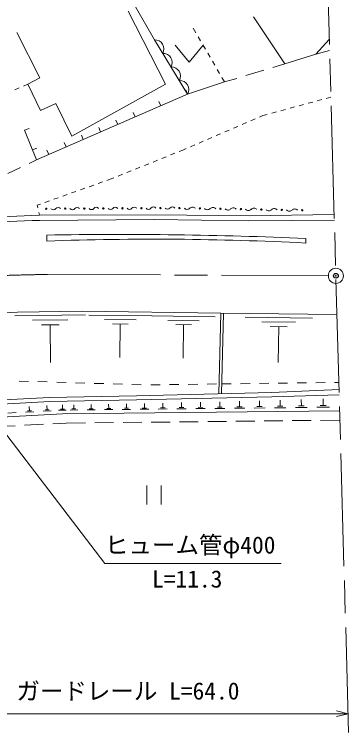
# Model space of a CAD drawing. Units: millimetres, scale not verified. Extents: x 40000 to 680000, y 20000 to 380000.
# Drawn here: x 515306 to 550851, y 242932 to 319318 of the extents above; entities that cross this region are included whole.
import ezdxf
from ezdxf.enums import TextEntityAlignment as Align

# ---------------------------------------------------------------- set-up
doc = ezdxf.new("R2010")
doc.units = ezdxf.units.MM
doc.header["$LTSCALE"] = 1000
doc.header["$PDMODE"] = 32
doc.header["$PDSIZE"] = 500
doc.linetypes.add('CHAIN', pattern=[18.5, 12, -1.5, 3.5, -1.5])
for name, color, linetype, lineweight in [('M-BGD', 7, 'Continuous', 13), ('M-BMK', 2, 'CHAIN', 13), ('M-BMK-SRVR', 3, 'Continuous', 13), ('M-STR-HTXT', 7, 'Continuous', 13)]:
    doc.layers.add(name, color=color, linetype=linetype, lineweight=lineweight)
doc.layers.add('M-OTRS', color=6, linetype='Continuous')
doc.styles.add('ＭＳ ゴシック', font='')
doc.styles.get('ＭＳ ゴシック').set_extended_font_data('MS Gothic')

msp = doc.modelspace()

# ---------------------------------------------------------------- linework, layer by layer
at = {"layer": 'M-BGD'}
for p, q in [((530198, 316601), (528057, 320357)), ((544077, 314045), (540743, 319064)), ((534602, 317354), (534320, 317836)), ((533731, 310846), (530198, 316601)), ((535108, 316491), (534855, 316923)), ((532397, 316048), (533897, 314248)), ((533897, 314248), (535397, 316048)), ((535613, 315628), (535360, 316060)), ((536118, 314766), (535866, 315197)), ((547356, 315071), (548828, 315461)), ((536624, 313903), (536371, 314334)), ((542786, 313659), (544077, 314045)), ((537129, 313040), (536876, 313471)), ((539912, 312800), (541828, 313373)), ((537664, 312127), (537382, 312608)), ((537664, 312127), (538954, 312513)), ((516747, 311884), (516294, 311694)), ((533731, 310846), (537664, 312127)), ((515833, 311500), (515372, 311307)), ((533731, 310846), (533531, 311304)), ((547995, 310254), (547513, 310123)), ((548965, 310518), (548478, 310385)), ((530877, 309598), (530676, 310056)), ((545100, 309467), (544618, 309336)), ((546065, 309729), (545583, 309598)), ((547030, 309991), (546548, 309860)), ((528141, 308406), (527942, 308864)), ((542205, 308680), (541718, 308547)), ((543170, 308942), (542688, 308811)), ((544135, 309204), (543653, 309073)), ((526306, 307609), (526107, 308067)), ((540910, 308199), (540450, 308002)), ((541718, 308547), (541369, 308397)), ((516399, 307002), (516863, 307188)), ((524472, 306812), (524273, 307271)), ((539073, 307408), (538613, 307211)), ((539991, 307804), (539532, 307606)), ((522638, 306015), (522438, 306474)), ((537236, 306618), (536776, 306420)), ((538154, 307013), (537695, 306815)), ((520803, 305218), (520604, 305677)), ((535399, 305827), (534940, 305629)), ((536317, 306222), (535858, 306024)), ((517240, 304902), (517704, 305088)), ((518969, 304421), (518770, 304880)), ((533213, 304886), (532838, 304735)), ((533562, 305036), (533213, 304886)), ((534480, 305431), (534021, 305233)), ((531446, 304175), (530982, 303988)), ((532374, 304548), (531910, 304362)), ((516875, 303475), (517818, 303929)), ((529590, 303429), (529126, 303242)), ((530518, 303802), (530054, 303615)), ((514622, 302391), (515973, 303041)), ((527735, 302683), (527271, 302496)), ((528663, 303056), (528199, 302869)), ((525504, 301786), (525153, 301661)), ((525879, 301936), (525504, 301786)), ((526807, 302310), (526343, 302123)), ((523740, 301159), (523269, 300991)), ((524682, 301494), (524211, 301326)), ((521856, 300489), (521384, 300321)), ((522798, 300824), (522327, 300656)), ((519029, 299484), (518558, 299317)), ((519971, 299819), (519500, 299652)), ((520913, 300154), (520442, 299987)), ((518087, 299149), (517736, 299025)), ((517736, 299025), (517802, 298739)), ((517915, 298252), (517981, 297966)), ((518757, 295840), (518750, 295211)), ((546305, 295476), (546285, 295002)), ((515348, 287260), (522860, 287350)), ((523229, 287337), (529919, 287247)), ((529969, 287246), (536646, 287156)), ((537038, 278963), (537248, 287548)), ((537338, 278970), (537548, 287540)), ((517232, 286782), (520988, 286827)), ((524895, 286869), (528240, 286823)), ((531632, 286778), (534971, 286733)), ((539856, 287114), (546992, 287022)), ((541634, 286615), (545202, 286569)), ((518177, 286292), (520055, 286315)), ((519116, 286304), (519164, 282297)), ((525725, 286411), (527398, 286389)), ((526562, 286400), (526513, 282832)), ((532461, 286322), (534130, 286299)), ((533296, 286311), (533248, 282749)), ((542520, 286128), (544304, 286105)), ((543412, 286116), (543363, 282310)), ((515806, 280318), (516805, 280288)), ((517805, 280258), (518804, 280228)), ((519804, 280197), (520804, 280167)), ((521803, 280137), (522803, 280107)), ((523802, 280077), (524802, 280046)), ((525801, 280016), (526801, 279986)), ((527800, 279956), (528800, 279926)), ((529800, 279919), (530800, 279932)), ((531800, 279945), (532799, 279958)), ((533799, 279971), (534799, 279984)), ((535799, 279997), (536799, 280010)), ((537364, 280017), (538364, 280030)), ((539363, 280043), (540363, 280056)), ((541363, 280069), (542363, 280082)), ((543363, 280095), (544363, 280107)), ((545363, 280120), (546363, 280133)), ((547363, 280146), (548363, 280159)), ((549363, 280172), (549812, 280178)), ((535095, 277528), (535089, 278073)), ((537154, 277555), (537148, 278120)), ((539252, 277583), (539246, 278168)), ((541388, 277611), (541382, 278218)), ((543574, 277642), (543567, 278274)), ((545826, 277675), (545818, 278343)), ((548145, 277710), (548138, 278414)), ((516916, 277158), (516891, 277623)), ((518788, 277260), (518763, 277726)), ((520623, 277342), (520213, 277338)), ((520418, 277340), (520413, 277778)), ((521837, 277356), (521426, 277351)), ((521632, 277354), (521627, 277791)), ((523684, 277379), (523263, 277374)), ((523473, 277377), (523469, 277826)), ((525771, 277289), (524907, 277280)), ((525553, 277402), (525121, 277397)), ((525337, 277400), (525332, 277861)), ((527668, 277310), (526782, 277300)), ((527445, 277426), (527002, 277421)), ((527224, 277423), (527218, 277896)), ((529596, 277331), (528682, 277321)), ((529366, 277451), (528909, 277446)), ((529138, 277448), (529132, 277936)), ((531563, 277353), (530614, 277342)), ((531325, 277477), (530850, 277471)), ((531087, 277474), (531082, 277980)), ((533567, 277375), (532581, 277364)), ((533319, 277503), (532826, 277498)), ((533073, 277501), (533067, 278026)), ((535607, 277397), (534585, 277386)), ((535350, 277530), (534839, 277525)), ((537686, 277420), (536626, 277408)), ((537419, 277558), (536889, 277552)), ((539802, 277443), (538705, 277431)), ((539526, 277586), (538978, 277580)), ((541958, 277466), (540822, 277454)), ((541672, 277615), (541104, 277608)), ((544169, 277490), (542983, 277477)), ((543871, 277645), (543278, 277639)), ((546454, 277515), (545202, 277502)), ((546139, 277679), (545513, 277672)), ((548807, 277541), (547487, 277527)), ((548475, 277713), (547815, 277706)), ((515487, 276964), (514617, 276917)), ((517359, 277066), (516487, 277018)), ((517134, 277170), (516698, 277146)), ((519231, 277167), (518358, 277120)), ((519007, 277272), (518570, 277248)), ((520829, 277235), (520009, 277226)), ((522043, 277249), (521223, 277240)), ((523896, 277269), (523054, 277260)), ((520818, 275847), (519394, 275774)), ((522864, 275869), (520818, 275847)), ((525863, 275902), (523864, 275880)), ((528863, 275935), (526863, 275913)), ((531863, 275967), (529863, 275945)), ((534863, 276000), (532863, 275978)), ((537863, 276033), (535863, 276011)), ((540862, 276066), (538863, 276044)), ((543862, 276098), (541862, 276077)), ((546862, 276131), (544862, 276109)), ((549907, 276164), (547862, 276142)), ((515399, 275572), (513401, 275470)), ((518395, 275724), (516397, 275622)), ((529399, 269199), (529399, 267199)), ((530899, 269199), (530899, 267199))]:
    msp.add_line(p, q, dxfattribs=at)
for points in [[(516747, 311884), (518102, 309090), (519710, 309852), (521404, 306381), (531394, 311884), (527415, 319673)], [(515562, 317387), (518017, 312561), (516747, 311884)], [(544077, 314045), (547356, 315071), (548794, 316661)], [(533731, 310846), (529449, 308974), (517660, 303853), (516399, 307002)], [(517981, 297966), (530358, 297998), (540258, 297894), (549314, 298028)], [(549331, 297429), (540216, 297363), (530213, 297493), (517995, 297412)], [(549611, 287388), (537248, 287548), (522544, 287747), (515654, 287664), (504486, 287118), (498359, 286774), (485002, 284758)], [(549849, 278866), (542692, 278648), (528295, 278316), (519067, 278143), (510082, 277652), (505911, 277312), (499816, 276590), (490855, 275275), (486475, 274624)], [(549833, 279409), (542680, 279093), (528285, 278762), (519050, 278588), (510052, 278096), (505867, 277755), (499758, 277031), (490790, 275715), (486985, 275276)], [(549896, 277153), (520420, 276831), (506063, 276053), (502959, 275741), (487298, 273651)]]:
    msp.add_lwpolyline(points, dxfattribs=at)
for centre in [(518695, 298650), (520720, 298660), (522744, 298670), (524768, 298680), (526792, 298690), (528817, 298701), (530841, 298711), (532865, 298721), (532865, 298721), (535041, 298682), (537217, 298643), (539393, 298604), (541569, 298565), (543744, 298526), (545920, 298487)]:
    msp.add_circle(centre, 75, dxfattribs=at)
for centre, radius, start, end in [((530245, 315640), 963, 330.26626, 92.8187), ((531129, 314201), 963, 330.26626, 92.8187), ((532012, 312762), 963, 330.26626, 92.8187), ((532895, 311323), 963, 330.26626, 92.8187), ((519965, 298457), 325, 38.24426, 142.32337), ((521989, 298467), 325, 38.24426, 142.32337), ((523499, 298874), 325, 218.24426, 322.32337), ((524013, 298477), 325, 38.24426, 142.32337), ((525523, 298884), 325, 218.24426, 322.32337), ((526037, 298487), 325, 38.24426, 142.32337), ((527547, 298894), 325, 218.24426, 322.32337), ((528061, 298497), 325, 38.24426, 142.32337), ((529572, 298904), 325, 218.24426, 322.32337), ((530086, 298507), 325, 38.24426, 142.32337), ((531596, 298914), 325, 218.24426, 322.32337), ((532110, 298517), 325, 38.24426, 142.32337), ((533664, 298990), 408, 222.91421, 315.03239), ((534242, 298412), 408, 42.91421, 135.03239), ((535840, 298951), 408, 222.91421, 315.03239), ((536418, 298373), 408, 42.91421, 135.03239), ((538594, 298334), 408, 42.91421, 135.03239), ((540770, 298295), 408, 42.91421, 135.03239), ((535121, -152834), 451126, 92.17744, 93.82326), ((519450, 298854), 325, 218.24426, 322.32337), ((521475, 298864), 325, 218.24426, 322.32337), ((538016, 298912), 408, 222.91421, 315.03239), ((540192, 298873), 408, 222.91421, 315.03239), ((542368, 298834), 408, 222.91421, 315.03239), ((542945, 298256), 408, 42.91421, 135.03239), ((544543, 298795), 408, 222.91421, 315.03239), ((545121, 298217), 408, 42.91421, 135.03239), ((554367, -621748), 919879, 92.26606, 93.0733), ((526792, -138941), 434855, 87.42819, 91.05878), ((530084, -25580), 320991, 87.10686, 92.02335)]:
    msp.add_arc(centre, radius, start, end, dxfattribs=at)
at = {"layer": 'M-BMK'}
for p, q in [((548475, 328092), (550851, 242932)), ((518837, 291663), (548696, 291517))]:
    msp.add_line(p, q, dxfattribs=at)
msp.add_arc((525629, -76166), 367892, 91.05776, 93.20829, dxfattribs=at)
at = {"layer": 'M-BMK-SRVR'}
msp.add_circle((549496, 291513), 800, dxfattribs=at)
at = {"layer": 'M-OTRS'}
msp.add_point((549496, 291513), dxfattribs=at)
at = {"layer": 'M-STR-HTXT'}
for p, q in [((505068, 286889), (524933, 260921)), ((524933, 260921), (543683, 260921)), ((550795, 244946), (549545, 245258)), ((499824, 244906), (550795, 244946)), ((550795, 244946), (549545, 244633))]:
    msp.add_line(p, q, dxfattribs=at)
msp.add_arc((545955, -45938), 372098, 89.60364, 106.70668, dxfattribs=at)

# ---------------------------------------------------------------- texts
at = {"layer": 'M-STR-HTXT', "style": 'ＭＳ ゴシック'}
msp.add_text('ヒューム管φ400', height=1833, dxfattribs=at).set_placement((524933, 261421), align=Align.BOTTOM_LEFT)
msp.add_text('L=11.3', height=1833, dxfattribs=at).set_placement((533690, 257807), align=Align.BOTTOM_CENTER)
msp.add_text('ガードレール L=64.0', height=1833, rotation=0.046, dxfattribs=at).set_placement((527380, 245894), align=Align.BOTTOM_CENTER)

doc.saveas('drawing.dxf')
